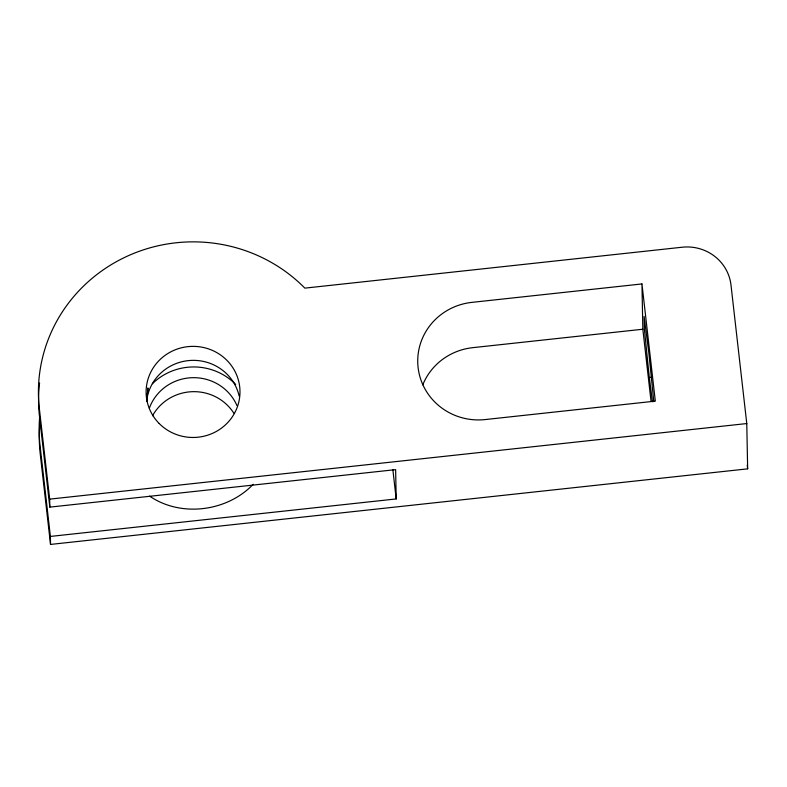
<?xml version="1.0" encoding="UTF-8"?>
<svg xmlns="http://www.w3.org/2000/svg" width="787" height="787" viewBox="0 0 787 787"><rect width="100%" height="100%" fill="white"/><g stroke="black" fill="none" stroke-linecap="round" stroke-linejoin="round"><path stroke-width="1.18" d="M146.835 401.321L147.926 387.932L147.09 398.015M253.158 484.31C227.079 511.658 181.02 517.6 149.628 496.154M641.956 283.94L471.797 302.385A60.747 58.956 -1.1 0 0 418.094 367.519A60.747 58.956 -1.1 0 0 485.146 419.569L655.315 401.124L641.956 283.94L642.831 329.232L651.036 401.242M642.831 329.232L472.672 347.677A60.747 58.956 -1.1 0 0 422.776 384.843M653.81 401.636L648.832 352.871L644.1 316.413L644.337 328.71L649.305 377.475L651.744 377.209M49.67 499.135L746.774 423.554L730.995 285.071A44.18 42.872 -1.1 0 0 682.231 247.216L304.854 288.131A154.636 150.061 -1.1 0 0 127.691 255.991A154.636 150.061 -1.1 0 0 39.35 408.591L49.67 499.135L49.817 507.123L395.635 469.632L396.195 498.938L50.388 536.429L50.535 544.427L747.65 468.845L746.774 423.554M649.305 377.475L652.462 401.783M747.237 465.196L747.65 468.845M392.87 469.77L396.195 498.938M49.817 507.123L39.507 416.579A154.636 150.061 -1.1 0 1 39.576 382.974M50.388 536.429L40.068 445.885A154.636 150.061 -1.1 0 1 39.557 418.241M50.535 544.427L40.226 453.873A154.636 150.061 -1.1 0 1 40.324 419.992M146.726 400.337A46.945 45.557 -1.1 0 1 191.113 360.407A46.945 45.557 -1.1 0 1 239.15 396.028M149.363 408.148A46.945 45.557 -1.1 0 1 192.303 377.691A46.945 45.557 -1.1 0 1 236.966 405.63M152.403 383.712A57.982 56.271 -1.1 0 1 235.707 384.44M152.55 415.733A46.945 45.557 -1.1 0 1 192.461 391.68A46.945 45.557 -1.1 0 1 233.828 413.185M159.171 423.495A46.945 45.557 -1.1 0 0 238.127 404.577A46.945 45.557 -1.1 0 0 181.836 347.697A46.945 45.557 -1.1 0 0 159.171 423.495"/></g></svg>
